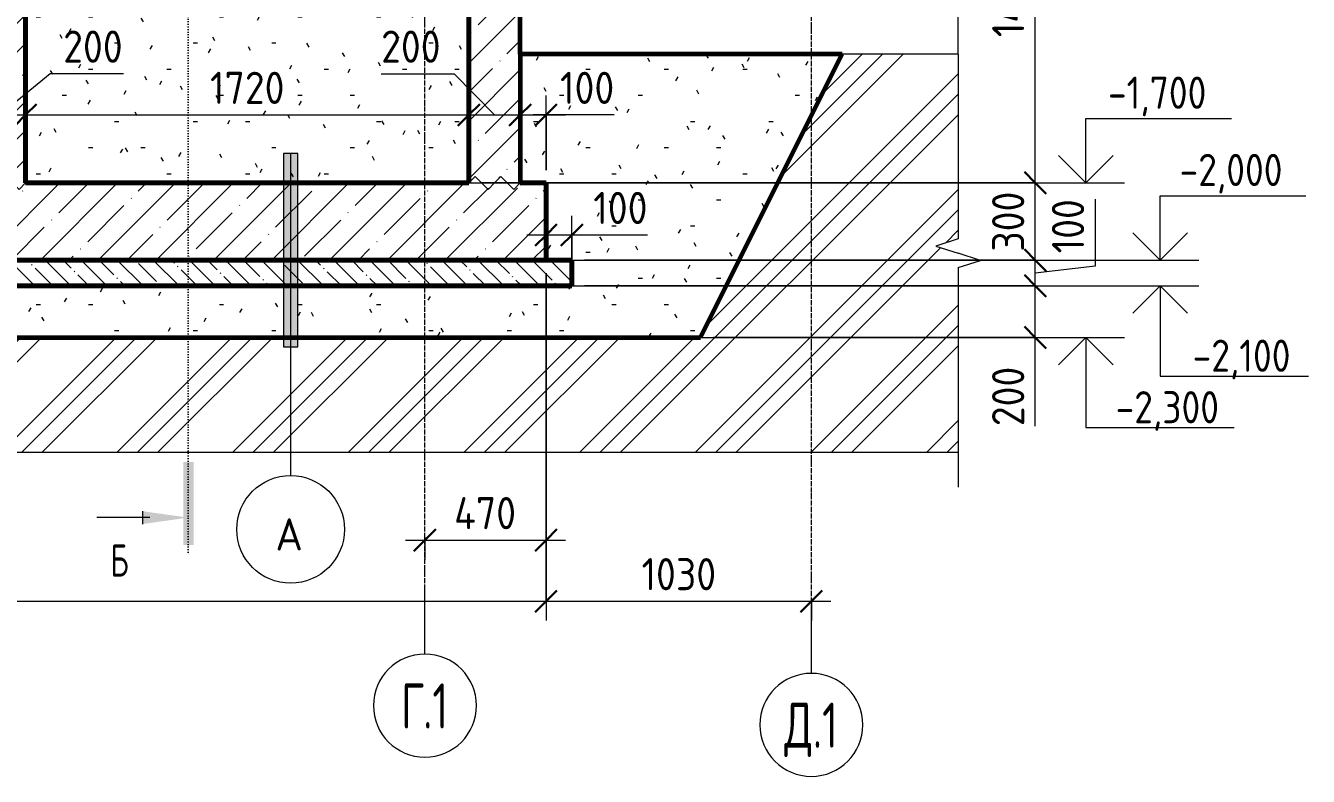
# Model space of a CAD drawing. Header units: millimetres. Extents: x 28039 to 90908, y -4005 to 79300.
# Drawn here: x 63630 to 68609, y -4005 to -1089 of the extents above; entities that cross this region are included whole.
import ezdxf

# ---------------------------------------------------------------- set-up
doc = ezdxf.new("R2010")
doc.units = ezdxf.units.MM
doc.linetypes.add('02 Штрихпунктирная _20 мм_', pattern=[25, 20, -2.5, 0, -2.5])
doc.linetypes.add('04 Пунктир 10мм', pattern=[10, 0, -10])
for name, color, linetype, lineweight in [('AA_Dim', 7, 'Continuous', 9), ('AA_Dim-50', 7, 'Continuous', 9), ('AA_Oformlenie', 7, 'Continuous', 9), ('AA_Razrez', 7, 'Continuous', 9), ('AA_Vinoska', 7, 'Continuous', 9), ('AA_Visotnaya otmetka', 7, 'Continuous', 9), ('AF_Stena', 7, 'Continuous', 9), ('Оси', 7, 'Continuous', 9)]:
    doc.layers.add(name, color=color, linetype=linetype, lineweight=lineweight)
for name, color, linetype, lineweight, true_color in [('AF_Perekritie', 7, 'Continuous', 60, 0x006a35), ('AF_Perekritie_Грунт', 7, 'Continuous', 60, 0x006a35), ('AF_Stena_Опалубка', 7, 'Continuous', 20, 0x0063c6), ('KR_Fundament', 7, 'Continuous', 20, 0x804000)]:
    doc.layers.add(name, color=color, linetype=linetype, lineweight=lineweight, true_color=true_color)
doc.styles.add('GOST Common_1', font='GOST_Common.ttf', dxfattribs={"height": 125})
doc.styles.add('ISOCPEUR', font='isocpeur.TTF', dxfattribs={"width": 0.7, "height": 125})
doc.styles.add('ISOCPEUR_1', font='isocpeur.TTF', dxfattribs={"width": 0.9, "height": 125})
doc.styles.add('ISOCPEUR_2', font='isocpeur.TTF', dxfattribs={"width": 0.85, "height": 125})
doc.styles.add('ISOCPEUR_3', font='isocpeur.TTF', dxfattribs={"width": 0.7, "height": 175})
doc.dimstyles.new('00_Точн_3_знака__прозр_', dxfattribs={"dimscale": 304.8, "dimtxt": 125.344371, "dimasz": 0.278871, "dimexe": 0.246063, "dimexo": 0.164042, "dimgap": 0.016404, "dimtad": 1, "dimdec": 3, "dimrnd": 0.001, "dimdsep": 46, "dimtxsty": 'ISOCPEUR_1', "dimblk1": 'OBLIQUE', "dimblk2": 'OBLIQUE', "dimsah": 1, "dimcen": 0.09, "dimdle": 0.246063, "dimazin": 0, "dimtfac": 1, "dimtdec": 4, "dimtix": 1, "dimtmove": 0, "dimatfit": 3, "dimfxl": 1, "dimtvp": 1, "dimtolj": 1, "dimtzin": 0, "dimlwd": 18, "dimlwe": 18, "dimarcsym": 2})
doc.dimstyles.new('00_Точн_3_знака__прозр__1', dxfattribs={"dimscale": 304.8, "dimtxt": 125.344371, "dimasz": 0.278871, "dimexe": 0.246063, "dimexo": 0.164042, "dimgap": 0.016404, "dimtad": 1, "dimdec": 3, "dimrnd": 0.001, "dimdsep": 46, "dimtxsty": 'ISOCPEUR_1', "dimblk1": 'OBLIQUE', "dimblk2": 'OBLIQUE', "dimsah": 1, "dimcen": 0.09, "dimdle": 0.246063, "dimazin": 0, "dimtfac": 1, "dimtdec": 4, "dimtix": 1, "dimtmove": 1, "dimatfit": 3, "dimfxl": 1, "dimtvp": 1, "dimtolj": 1, "dimtzin": 0, "dimlwd": 18, "dimlwe": 18, "dimarcsym": 2})
pattern_1 = [(45, (63365.58, -750), (-112.253, 112.253), []), (45, (63477.84, -750), (-112.253, 112.253), [198.438, -39.688, 1.676, -38.011])]
pattern_2 = [(0, (63365.58, -750), (406.4, 101.6), [16.764, -288.036, 16.764, -288.036, -1625.6]), (0, (63365.58, -750), (406.4, 101.6), [-609.6, 16.764, -592.836, 16.764, -288.036, -711.2]), (0, (63365.58, -750), (406.4, 101.6), [-1524, 16.764, -186.436, 16.764, -491.236]), (120, (63517.98, -699.2), (-291.1882, 301.1527), [16.764, -288.036, 16.764, -288.036, -1625.6]), (120, (63517.98, -699.2), (-291.1882, 301.1527), [-609.6, 16.764, -592.836, 16.764, -288.036, -711.2]), (120, (63517.98, -699.2), (-291.1882, 301.1527), [-1524, 16.764, -186.436, 16.764, -491.236]), (240, (63568.78, -496), (-115.2118, -402.7527), [16.764, -288.036, 16.764, -288.036, -1625.6]), (240, (63568.78, -496), (-115.2118, -402.7527), [-609.6, 16.764, -592.836, 16.764, -288.036, -711.2]), (240, (63568.78, -496), (-115.2118, -402.7527), [-1524, 16.764, -186.436, 16.764, -491.236])]

# ---------------------------------------------------------------- blocks, each defined once
blk = doc.blocks.new('011_ЛинияОбрыва _ЭлУзла_Линия_ - Тип 1-3711633-А-А Опл')
at = {"layer": 'AA_Oformlenie'}
blk.add_line((-31963.8, -2745.5), (-28060.1, -2745.5), dxfattribs=at)
blk = doc.blocks.new('011_ЛинияОбрыва _ЭлУзла_Линия_ - Тип 1-3689468-А-А Опл')
at = {"layer": 'AA_Oformlenie'}
for p, q in [((-28060.1, -1200), (-28060.1, -1917.7)), ((-28060.1, -2029), (-28060.1, -2745.5))]:
    blk.add_line(p, q, dxfattribs=at)
blk = doc.blocks.new('Последовательность узлов - 3мм масшт50 маскировка-904230-А-А Опл')
at = {"layer": 'AA_Oformlenie'}
for p, q in [((-34280.1, -1700), (-34255.1, -1675)), ((-34205.1, -1725), (-34255.1, -1675)), ((-34180.1, -1700), (-34155.1, -1675)), ((-34105.1, -1725), (-34155.1, -1675)), ((-34180.1, -1700), (-34205.1, -1725)), ((-34080.1, -1700), (-34105.1, -1725))]:
    blk.add_line(p, q, dxfattribs=at)
blk = doc.blocks.new('Разрез - Номер узла_ сзади-394133-А-А Опл')
at = {"layer": 'AA_Razrez'}
for points in [[(-33294.3, -2771.8), (-33334.2, -2771.8), (-33334.2, -3094.6), (-33294.3, -3094.6)], [(-33491.2, -2963.5), (-33491.2, -3013.1), (-33314.5, -2988.3)]]:
    blk.add_hatch(color=256, dxfattribs=at).paths.add_polyline_path(points)
for p, q in [((-33491.2, -3013.1), (-33491.2, -2963.5)), ((-33464.5, -2988.3), (-33669.4, -2988.3))]:
    blk.add_line(p, q, dxfattribs=at)
blk = doc.blocks.new('Высотные отметки - Стрелка вниз высокая-400290-А-А Опл')
at = {"layer": 'AA_Vinoska'}
for p, q in [((-27425.8, -2100), (-27125.8, -2100)), ((-27275.8, -2100), (-27381.9, -2206.1)), ((-27275.8, -2100), (-27275.8, -2450)), ((-27275.8, -2100), (-27169.8, -2206.1)), ((-27275.8, -2450), (-26700.8, -2450))]:
    blk.add_line(p, q, dxfattribs=at)
blk = doc.blocks.new('Высотные отметки - Стрелка вверх-400292-А-А Опл')
at = {"layer": 'AA_Vinoska'}
for p, q in [((-37154, -950), (-37719, -950)), ((-37154, -1200), (-37154, -950)), ((-37154, -1200), (-37260.1, -1093.9)), ((-37154, -1200), (-37048, -1093.9)), ((-37004, -1200), (-37304, -1200))]:
    blk.add_line(p, q, dxfattribs=at)
blk = doc.blocks.new('DIMBLOCK32-А-А Опл')
at = {"layer": 'AA_Dim-50', "color": 30, "lineweight": 30, "true_color": 0xff8000, "transparency": 16777216}
for p, q in [((67549.4, -2100), (67506.9, -2057.5)), ((67549.4, -2100), (67591.9, -2142.5)), ((67549.4, -2300), (67506.9, -2257.5)), ((67549.4, -2300), (67591.9, -2342.5))]:
    blk.add_line(p, q, dxfattribs=at)
at = {"layer": 'AA_Dim-50', "color": 30, "lineweight": 18, "true_color": 0xff8000, "transparency": 16777216}
for p, q in [((65800, -2100), (67624.4, -2100)), ((67549.4, -2100), (65800, -2100)), ((67549.4, -2375), (67549.4, -2100)), ((67549.4, -2360.8), (67549.4, -2200)), ((66300, -2300), (67624.4, -2300)), ((67549.4, -2300), (66300, -2300)), ((67549.4, -2644.9), (67549.4, -2360.8))]:
    blk.add_line(p, q, dxfattribs=at)
at = {"layer": 'AA_Dim-50', "color": 0, "lineweight": 18, "transparency": 16777216, "insert": (67381.5, -2644.9), "char_height": 125, "width": 280.961, "attachment_point": 1, "rotation": 90, "line_spacing_factor": 1.135194, "style": 'ISOCPEUR_1'}
blk.add_mtext('200', dxfattribs=at)
blk = doc.blocks.new('_Oblique')
at = {"color": 0, "linetype": 'ByBlock', "lineweight": -2}
blk.add_line((-0.5, -0.5), (0.5, 0.5), dxfattribs=at)
blk = doc.blocks.new('DIMBLOCK33-А-А Опл')
at = {"layer": 'AA_Dim-50', "color": 30, "lineweight": 18, "true_color": 0xff8000, "transparency": 16777216}
for p, q in [((67781.7, -1763.1), (67781.7, -2023.6)), ((65800, -2000), (67624.4, -2000)), ((67549.4, -2000), (65800, -2000)), ((67549.4, -2100), (67549.4, -2000)), ((67781.7, -2023.6), (67549.4, -2050)), ((65800, -2100), (67624.4, -2100)), ((67549.4, -2100), (65800, -2100))]:
    blk.add_line(p, q, dxfattribs=at)
at = {"layer": 'AA_Dim-50', "color": 30, "lineweight": 30, "true_color": 0xff8000, "transparency": 16777216}
for p, q in [((67549.4, -2000), (67506.9, -1957.5)), ((67549.4, -2000), (67591.9, -2042.5)), ((67549.4, -2100), (67506.9, -2057.5)), ((67549.4, -2100), (67591.9, -2142.5))]:
    blk.add_line(p, q, dxfattribs=at)
at = {"layer": 'AA_Dim-50', "color": 0, "lineweight": 18, "transparency": 16777216, "insert": (67613.9, -1973.6), "char_height": 125, "width": 252.581, "attachment_point": 1, "rotation": 90, "line_spacing_factor": 1.135194, "style": 'ISOCPEUR_1'}
blk.add_mtext('100', dxfattribs=at)
blk = doc.blocks.new('DIMBLOCK34-А-А Опл')
at = {"layer": 'AA_Dim-50', "color": 30, "lineweight": 30, "true_color": 0xff8000, "transparency": 16777216}
for p, q in [((67549.4, -1700), (67506.9, -1657.5)), ((67549.4, -1700), (67591.9, -1742.5)), ((67549.4, -2000), (67506.9, -1957.5)), ((67549.4, -2000), (67591.9, -2042.5))]:
    blk.add_line(p, q, dxfattribs=at)
at = {"layer": 'AA_Dim-50', "color": 30, "lineweight": 18, "true_color": 0xff8000, "transparency": 16777216}
for p, q in [((65400, -1700), (67624.4, -1700)), ((67549.4, -1700), (65400, -1700)), ((67549.4, -2000), (67549.4, -1700)), ((65800, -2000), (67624.4, -2000)), ((67549.4, -2000), (65800, -2000))]:
    blk.add_line(p, q, dxfattribs=at)
at = {"layer": 'AA_Dim-50', "color": 0, "lineweight": 18, "transparency": 16777216, "insert": (67381.5, -1967.1), "char_height": 125, "width": 280.961, "attachment_point": 1, "rotation": 90, "line_spacing_factor": 1.135194, "style": 'ISOCPEUR_1'}
blk.add_mtext('300', dxfattribs=at)
blk = doc.blocks.new('DIMBLOCK35-А-А Опл')
at = {"layer": 'AA_Dim-50', "color": 30, "lineweight": 30, "true_color": 0xff8000, "transparency": 16777216}
for p, q in [((67549.4, -270), (67506.9, -227.5)), ((67549.4, -270), (67591.9, -312.5)), ((67549.4, -1700), (67506.9, -1657.5)), ((67549.4, -1700), (67591.9, -1742.5))]:
    blk.add_line(p, q, dxfattribs=at)
at = {"layer": 'AA_Dim-50', "color": 30, "lineweight": 18, "true_color": 0xff8000, "transparency": 16777216}
for p, q in [((65400, -270), (67624.4, -270)), ((67549.4, -270), (65400, -270)), ((67549.4, -1700), (67549.4, -270)), ((65400, -1700), (67624.4, -1700)), ((67549.4, -1700), (65400, -1700))]:
    blk.add_line(p, q, dxfattribs=at)
at = {"layer": 'AA_Dim-50', "color": 0, "lineweight": 18, "transparency": 16777216, "insert": (67381.5, -1134), "char_height": 125, "width": 357.586, "attachment_point": 1, "rotation": 90, "line_spacing_factor": 1.135194, "style": 'ISOCPEUR_1'}
blk.add_mtext('1430', dxfattribs=at)
blk = doc.blocks.new('DIMBLOCK38-А-А Опл')
at = {"layer": 'AA_Dim-50', "color": 30, "lineweight": 18, "true_color": 0xff8000, "transparency": 16777216}
for p, q in [((60930, -2050), (60930, -3399.9)), ((60930, -3324.9), (60930, -2050)), ((65650, -2050), (65650, -3399.9)), ((65650, -3324.9), (65650, -2050)), ((60930, -3324.9), (65650, -3324.9))]:
    blk.add_line(p, q, dxfattribs=at)
at = {"layer": 'AA_Dim-50', "color": 30, "lineweight": 30, "true_color": 0xff8000, "transparency": 16777216}
for p, q in [((60930, -3324.9), (60972.5, -3282.4)), ((65650, -3324.9), (65692.5, -3282.4)), ((60930, -3324.9), (60887.5, -3367.4)), ((65650, -3324.9), (65607.5, -3367.4))]:
    blk.add_line(p, q, dxfattribs=at)
at = {"layer": 'AA_Dim-50', "color": 0, "lineweight": 18, "transparency": 16777216, "insert": (63129.2, -3157.1), "char_height": 125, "width": 385.966, "attachment_point": 1, "line_spacing_factor": 1.135194, "style": 'ISOCPEUR_1'}
blk.add_mtext('4720', dxfattribs=at)
blk = doc.blocks.new('DIMBLOCK39-А-А Опл')
at = {"layer": 'AA_Dim-50', "color": 30, "lineweight": 18, "true_color": 0xff8000, "transparency": 16777216}
for p, q in [((65650, -2050), (65650, -3399.9)), ((65650, -3324.9), (65650, -2050)), ((65650, -3324.9), (66755, -3324.9)), ((66680, -3314.8), (66680, -3399.9)), ((66680, -3324.9), (66680, -3314.8))]:
    blk.add_line(p, q, dxfattribs=at)
at = {"layer": 'AA_Dim-50', "color": 30, "lineweight": 30, "true_color": 0xff8000, "transparency": 16777216}
for p, q in [((65650, -3324.9), (65692.5, -3282.4)), ((66680, -3324.9), (66722.5, -3282.4)), ((65650, -3324.9), (65607.5, -3367.4)), ((66680, -3324.9), (66637.5, -3367.4))]:
    blk.add_line(p, q, dxfattribs=at)
at = {"layer": 'AA_Dim-50', "color": 0, "lineweight": 18, "transparency": 16777216, "insert": (66020.7, -3157.1), "char_height": 125, "width": 346.234, "attachment_point": 1, "line_spacing_factor": 1.135194, "style": 'ISOCPEUR_1'}
blk.add_mtext('1030', dxfattribs=at)
blk = doc.blocks.new('DIMBLOCK45-А-А Опл')
at = {"layer": 'AA_Dim-50', "color": 30, "lineweight": 18, "true_color": 0xff8000, "transparency": 16777216}
for p, q in [((65650, -1912.6), (65650, -1827.5)), ((65750, -2004.2), (65750, -1827.5)), ((65825, -1902.5), (65575, -1902.5)), ((65650, -1902.5), (65650, -1912.6)), ((65783.5, -1902.5), (65700, -1902.5)), ((65750, -1902.5), (65750, -2004.2)), ((66043.9, -1902.5), (65783.5, -1902.5))]:
    blk.add_line(p, q, dxfattribs=at)
at = {"layer": 'AA_Dim-50', "color": 30, "lineweight": 30, "true_color": 0xff8000, "transparency": 16777216}
for p, q in [((65650, -1902.5), (65692.5, -1860)), ((65750, -1902.5), (65792.5, -1860)), ((65650, -1902.5), (65607.5, -1945)), ((65750, -1902.5), (65707.5, -1945))]:
    blk.add_line(p, q, dxfattribs=at)
at = {"layer": 'AA_Dim-50', "color": 0, "lineweight": 18, "transparency": 16777216, "insert": (65833.5, -1734.7), "char_height": 125, "width": 252.581, "attachment_point": 1, "line_spacing_factor": 1.135194, "style": 'ISOCPEUR_1'}
blk.add_mtext('100', dxfattribs=at)
blk = doc.blocks.new('DIMBLOCK53-А-А Опл')
at = {"layer": 'AA_Dim-50', "color": 30, "lineweight": 18, "true_color": 0xff8000, "transparency": 16777216}
for p, q in [((63725.6, -1276.1), (63530, -1436.1)), ((64009.8, -1276.1), (63725.6, -1276.1)), ((63430, -1426), (63430, -1511.1)), ((63430, -1436.1), (63430, -1426)), ((63430, -1436.1), (63630, -1436.1)), ((63630, -1426), (63630, -1511.1)), ((63630, -1436.1), (63630, -1426))]:
    blk.add_line(p, q, dxfattribs=at)
at = {"layer": 'AA_Dim-50', "color": 30, "lineweight": 30, "true_color": 0xff8000, "transparency": 16777216}
for p, q in [((63430, -1436.1), (63472.5, -1393.6)), ((63630, -1436.1), (63672.5, -1393.6)), ((63430, -1436.1), (63387.5, -1478.6)), ((63630, -1436.1), (63587.5, -1478.6))]:
    blk.add_line(p, q, dxfattribs=at)
at = {"layer": 'AA_Dim-50', "color": 0, "lineweight": 18, "transparency": 16777216, "insert": (63775.6, -1108.2), "char_height": 125, "width": 280.961, "attachment_point": 1, "line_spacing_factor": 1.135194, "style": 'ISOCPEUR_1'}
blk.add_mtext('200', dxfattribs=at)
blk = doc.blocks.new('DIMBLOCK54-А-А Опл')
at = {"layer": 'AA_Dim-50', "color": 30, "lineweight": 30, "true_color": 0xff8000, "transparency": 16777216}
for p, q in [((63630, -1436.1), (63672.5, -1393.6)), ((65350, -1436.1), (65392.5, -1393.6)), ((63630, -1436.1), (63587.5, -1478.6)), ((65350, -1436.1), (65307.5, -1478.6))]:
    blk.add_line(p, q, dxfattribs=at)
at = {"layer": 'AA_Dim-50', "color": 30, "lineweight": 18, "true_color": 0xff8000, "transparency": 16777216}
for p, q in [((63630, -1426), (63630, -1511.1)), ((63630, -1436.1), (63630, -1426)), ((63630, -1436.1), (65350, -1436.1)), ((65350, -1426), (65350, -1511.1)), ((65350, -1436.1), (65350, -1426))]:
    blk.add_line(p, q, dxfattribs=at)
at = {"layer": 'AA_Dim-50', "color": 0, "lineweight": 18, "transparency": 16777216, "insert": (64345.7, -1268.3), "char_height": 125, "width": 346.234, "attachment_point": 1, "line_spacing_factor": 1.135194, "style": 'ISOCPEUR_1'}
blk.add_mtext('1720', dxfattribs=at)
blk = doc.blocks.new('DIMBLOCK55-А-А Опл')
at = {"layer": 'AA_Dim-50', "color": 30, "lineweight": 18, "true_color": 0xff8000, "transparency": 16777216}
for p, q in [((65009.7, -1276.1), (65293.9, -1276.1)), ((65293.9, -1276.1), (65450, -1436.1)), ((65350, -1426), (65350, -1511.1)), ((65350, -1436.1), (65350, -1426)), ((65350, -1436.1), (65550, -1436.1)), ((65550, -1426), (65550, -1511.1)), ((65550, -1436.1), (65550, -1426))]:
    blk.add_line(p, q, dxfattribs=at)
at = {"layer": 'AA_Dim-50', "color": 30, "lineweight": 30, "true_color": 0xff8000, "transparency": 16777216}
for p, q in [((65350, -1436.1), (65392.5, -1393.6)), ((65550, -1436.1), (65592.5, -1393.6)), ((65350, -1436.1), (65307.5, -1478.6)), ((65550, -1436.1), (65507.5, -1478.6))]:
    blk.add_line(p, q, dxfattribs=at)
at = {"layer": 'AA_Dim-50', "color": 0, "lineweight": 18, "transparency": 16777216, "insert": (65009.7, -1108.2), "char_height": 125, "width": 280.961, "attachment_point": 1, "line_spacing_factor": 1.135194, "style": 'ISOCPEUR_1'}
blk.add_mtext('200', dxfattribs=at)
blk = doc.blocks.new('DIMBLOCK56-А-А Опл')
at = {"layer": 'AA_Dim-50', "color": 30, "lineweight": 30, "true_color": 0xff8000, "transparency": 16777216}
for p, q in [((65550, -1436.1), (65592.5, -1393.6)), ((65650, -1436.1), (65692.5, -1393.6)), ((65550, -1436.1), (65507.5, -1478.6)), ((65650, -1436.1), (65607.5, -1478.6))]:
    blk.add_line(p, q, dxfattribs=at)
at = {"layer": 'AA_Dim-50', "color": 30, "lineweight": 18, "true_color": 0xff8000, "transparency": 16777216}
for p, q in [((65650, -1650), (65650, -1361.1)), ((65550, -1426), (65550, -1511.1)), ((65550, -1436.1), (65550, -1426)), ((65550, -1436.1), (65725, -1436.1)), ((65654.4, -1436.1), (65600, -1436.1)), ((65650, -1436.1), (65650, -1650)), ((65914.9, -1436.1), (65654.4, -1436.1))]:
    blk.add_line(p, q, dxfattribs=at)
at = {"layer": 'AA_Dim-50', "color": 0, "lineweight": 18, "transparency": 16777216, "insert": (65704.4, -1268.3), "char_height": 125, "width": 252.581, "attachment_point": 1, "line_spacing_factor": 1.135194, "style": 'ISOCPEUR_1'}
blk.add_mtext('100', dxfattribs=at)
blk = doc.blocks.new('010_Флажок только номер _ТиповАннот_ - Узел А-3858033-А-А Опл')
at = {"layer": 'AA_Vinoska'}
blk.add_hatch(color=256, dxfattribs=at).paths.add_polyline_path([(-30679.1, -2336.4), (-30679.1, -1586.4), (-30624.1, -1586.4), (-30624.1, -2336.4)])
for p, q in [((-30624.1, -1586.4), (-30679.1, -1586.4)), ((-30679.1, -1586.4), (-30679.1, -2336.4)), ((-30651.6, -1586.4), (-30651.6, -2836.4)), ((-30624.1, -2336.4), (-30624.1, -1586.4)), ((-30679.1, -2336.4), (-30624.1, -2336.4))]:
    blk.add_line(p, q, dxfattribs=at)
blk.add_circle((-30651.6, -3045.5), 209.1, dxfattribs=at)
blk = doc.blocks.new('Ось сетки - d_4мм-2765513-А-А Опл')
at = {"layer": 'Оси', "color": 12, "true_color": 0xc80000}
for start, end in [(0, 180), (0, 180), (180, 360), (180, 360)]:
    blk.add_arc((-34630.1, -3730), 200, start, end, dxfattribs=at)
blk = doc.blocks.new('DIMBLOCK61-А-А Опл')
at = {"layer": 'AA_Dim-50', "color": 30, "lineweight": 18, "true_color": 0xff8000, "transparency": 16777216}
for p, q in [((65650, -2050), (65650, -3162.8)), ((65650, -3087.8), (65650, -2050)), ((65180, -3077.7), (65180, -3162.8)), ((65180, -3087.8), (65180, -3077.7)), ((65105, -3087.8), (65725, -3087.8))]:
    blk.add_line(p, q, dxfattribs=at)
at = {"layer": 'AA_Dim-50', "color": 30, "lineweight": 30, "true_color": 0xff8000, "transparency": 16777216}
for p, q in [((65180, -3087.8), (65222.5, -3045.3)), ((65650, -3087.8), (65692.5, -3045.3)), ((65180, -3087.8), (65137.5, -3130.3)), ((65650, -3087.8), (65607.5, -3130.3))]:
    blk.add_line(p, q, dxfattribs=at)
at = {"layer": 'AA_Dim-50', "color": 0, "lineweight": 18, "transparency": 16777216, "insert": (65293.2, -2920), "char_height": 125, "width": 292.313, "attachment_point": 1, "line_spacing_factor": 1.135194, "style": 'ISOCPEUR_1'}
blk.add_mtext('470', dxfattribs=at)

msp = doc.modelspace()

# ---------------------------------------------------------------- hatches: boundary and pattern name
at = {"layer": 'AF_Perekritie', "lineweight": 9}
h = msp.add_hatch(dxfattribs=at)
h.set_pattern_fill('FP_5', style=0, pattern_type=2)
h.set_pattern_definition([(45, (63365.6, -750), (-224.506, 224.506), []), (45, (63444.96, -750), (0, 449.013), []), (45, (63286.2, -750), (0, 449.013), [])])
h.paths.add_polyline_path([(58859.6376, -2881.4931), (58980.007, -2881.4931), (58980.007, -2795.4713), (58859.6376, -2795.4713)])
h.paths.add_polyline_path([(59069.2597, -2745.4713), (63235.007, -2745.4713), (63262.507, -2658.8688), (63290.007, -2745.4713), (63290.007, -2706.2186), (63346.3157, -2706.2186), (63346.3157, -2745.4713), (67250.007, -2745.4713), (67250.007, -2029.0443), (67210.7543, -2029.0443), (67210.7543, -1972.7357), (67250.007, -1972.7357), (67163.4045, -1945.2357), (67250.007, -1917.7357), (67250.007, -1200), (66800.007, -1200), (66250.007, -2300), (60330.007, -2300), (59780.007, -1200), (59030.007, -1200), (59030.007, -1917.7357), (59116.6095, -1945.2357), (59030.007, -1972.7357), (59069.2597, -1972.7357), (59069.2597, -2029.0443), (59030.007, -2029.0443), (59030.007, -2745.4713)])
h = msp.add_hatch(dxfattribs=at)
h.set_pattern_fill('FP_4', style=0, pattern_type=2)
h.set_pattern_definition(pattern_1)
h.paths.add_polyline_path([(65361.2098, -2000), (65650.007, -2000), (65650.007, -1700), (65550.007, -1700), (65550.007, -1720), (65350.007, -1720), (65350.007, -1700), (63630.007, -1700), (63630.007, -1720), (63430.007, -1720), (63430.007, -1700), (61230.007, -1700), (61230.007, -1720), (61030.007, -1720), (61030.007, -1700), (60930.007, -1700), (60930.007, -2000), (65350.007, -2000)])
h = msp.add_hatch(dxfattribs=at)
h.set_pattern_fill('FP_6', style=0, pattern_type=2)
h.set_pattern_definition([(135, (63365.58, -750), (-70.0036, -70.0036), [99, -16.5, 3.3, -16.5]), (135, (63365.58, -680.04), (-70.0036, -70.0036), [])])
h.paths.add_polyline_path([(63194.0191, -2100), (65750.007, -2100), (65750.007, -2000), (60830.007, -2000), (60830.007, -2100), (61026.8284, -2100)])
at = {"layer": 'AF_Stena'}
h = msp.add_hatch(dxfattribs=at)
h.set_pattern_fill('FP_4', color=256, style=0, pattern_type=2)
h.set_pattern_definition(pattern_1)
h.paths.add_polyline_path([(63630.007, -1680), (63630.007, -290), (63430.007, -290), (63430.007, -1680), (63530.007, -1680)])
h = msp.add_hatch(dxfattribs=at)
h.set_pattern_fill('FP_4', color=256, style=0, pattern_type=2)
h.set_pattern_definition(pattern_1)
h.paths.add_polyline_path([(65361.2098, -1680), (65550.007, -1680), (65550.007, -290), (65350.007, -290), (65350.007, -1680), (65358.007, -1680)])
at = {"layer": 'KR_Fundament', "lineweight": 9}
h = msp.add_hatch(dxfattribs=at)
h.set_pattern_fill('FP_7', style=0, pattern_type=2)
h.set_pattern_definition(pattern_2)
h.paths.add_polyline_path([(63430.007, -1700), (63430.007, -320), (63389.024, -320), (61230.007, -1399.5085), (61230.007, -1700), (63194.0191, -1700)])
h.paths.add_polyline_path([(63630.007, -1700), (65350.007, -1700), (65350.007, -320), (63630.007, -320), (63630.007, -1680)])
h = msp.add_hatch(dxfattribs=at)
h.set_pattern_fill('FP_7', style=0, pattern_type=2)
h.set_pattern_definition(pattern_2)
h.paths.add_polyline_path([(60330.007, -2300), (66250.007, -2300), (66800.007, -1200), (65550.007, -1200), (65550.007, -1700), (65650.007, -1700), (65650.007, -2000), (65750.007, -2000), (65750.007, -2100), (60830.007, -2100), (60830.007, -2000), (60930.007, -2000), (60930.007, -1700), (61030.007, -1700), (61030.007, -1200), (59780.007, -1200)])

# ---------------------------------------------------------------- linework, layer by layer
at = {"layer": 'AA_Razrez', "color": 7, "linetype": '04 Пунктир 10мм', "true_color": 0xffffff}
msp.add_line((64261.4946, 1077.709), (64261.4946, -3149.9748), dxfattribs=at)
at = {"layer": 'AA_Vinoska'}
for p, q in [((67250.007, -1200), (67250.007, -1050)), ((67250.007, -1917.7357), (67163.4045, -1945.2357)), ((67163.4045, -1945.2357), (67250.007, -1972.7357)), ((67336.6571, -2000.89), (67250.007, -1972.7357)), ((67250.007, -2029.0443), (67336.6571, -2000.89)), ((67250.007, -2745.4713), (67250.007, -2881.4931))]:
    msp.add_line(p, q, dxfattribs=at)
at = {"layer": 'AA_Visotnaya otmetka', "color": 92, "true_color": 0x00cc00}
for p, q in [((65112.1198, -1700), (67589.226, -1700)), ((67589.226, -1700), (67745.8247, -1700)), ((65505.7598, -2000), (67764.9896, -2000)), ((67764.9896, -2000), (68034.245, -2000))]:
    msp.add_line(p, q, dxfattribs=at)
at = {"layer": 'AA_Visotnaya otmetka'}
for p, q in [((64545.4479, -2100), (65632.8318, -2100)), ((65632.8318, -2100), (68034.245, -2100)), ((65940.1987, -2300), (67334.4489, -2300)), ((67334.4489, -2300), (67745.8247, -2300))]:
    msp.add_line(p, q, dxfattribs=at)
at = {"layer": 'AF_Perekritie_Грунт', "lineweight": 20}
for p, q in [((66800.007, -1200), (66250.007, -2300)), ((67250.007, -1200), (66800.007, -1200)), ((66250.007, -2300), (60330.007, -2300))]:
    msp.add_line(p, q, dxfattribs=at)
at = {"layer": 'AF_Stena_Опалубка', "lineweight": 60}
for p, q in [((63630.007, -1700), (63630.007, -270)), ((65350.007, -270), (65350.007, -1700)), ((65550.007, -1200), (65550.007, -270))]:
    msp.add_line(p, q, dxfattribs=at)
at = {"layer": 'AF_Stena_Опалубка'}
msp.add_line((65550.007, -1700), (65550.007, -1200), dxfattribs=at)
at = {"layer": 'KR_Fundament', "lineweight": 60}
for p, q in [((63630.007, -320), (63630.007, -1700)), ((65350.007, -1700), (65350.007, -320)), ((66800.007, -1200), (65550.007, -1200)), ((65550.007, -1200), (65550.007, -1700)), ((66250.007, -2300), (66800.007, -1200)), ((65350.007, -1700), (63630.007, -1700)), ((63630.007, -1700), (65350.007, -1700)), ((65650.007, -1700), (65550.007, -1700)), ((65550.007, -1700), (65650.007, -1700)), ((65650.007, -2000), (65650.007, -1700)), ((65650.007, -1700), (65650.007, -2000)), ((65750.007, -2000), (60830.007, -2000)), ((60930.007, -2000), (65650.007, -2000)), ((65650.007, -2000), (65750.007, -2000)), ((65750.007, -2100), (65750.007, -2000)), ((65750.007, -2000), (65750.007, -2100)), ((60830.007, -2100), (65750.007, -2100)), ((65750.007, -2100), (60830.007, -2100)), ((60330.007, -2300), (66250.007, -2300))]:
    msp.add_line(p, q, dxfattribs=at)
at = {"layer": 'Оси', "linetype": '02 Штрихпунктирная _20 мм_'}
for p, q in [((65180.007, -3279.9886), (65180.007, 274.1928)), ((66680.007, -3354.8), (66680.007, 274.1928))]:
    msp.add_line(p, q, dxfattribs=at)
at = {"layer": 'Оси'}
for p, q in [((65180.007, -3529.9886), (65180.007, -3279.9886)), ((66680.007, -3604.8), (66680.007, -3354.8))]:
    msp.add_line(p, q, dxfattribs=at)

# ---------------------------------------------------------------- block references
at = {"layer": 'AA_Oformlenie'}
for name, p in [('011_ЛинияОбрыва _ЭлУзла_Линия_ - Тип 1-3689468-А-А Опл', (95310.0686, 0)), ('Последовательность узлов - 3мм масшт50 маскировка-904230-А-А Опл', (97710.0686, 0)), ('Последовательность узлов - 3мм масшт50 маскировка-904230-А-А Опл', (99630.0686, 0)), ('011_ЛинияОбрыва _ЭлУзла_Линия_ - Тип 1-3711633-А-А Опл', (95310.0686, 0))]:
    msp.add_blockref(name, p, dxfattribs=at)
at = {"layer": 'AA_Razrez'}
msp.add_blockref('Разрез - Номер узла_ сзади-394133-А-А Опл', (97576.0345, -11.666), dxfattribs=at)
at = {"layer": 'AA_Vinoska'}
for name in ['010_Флажок только номер _ТиповАннот_ - Узел А-3858033-А-А Опл', 'Высотные отметки - Стрелка вниз высокая-400290-А-А Опл']:
    msp.add_blockref(name, (95310.0686, 0), dxfattribs=at)
at = {"layer": 'AA_Visotnaya otmetka', "extrusion": (0, 0, -1)}
for p in [(-30591.7895, -500), (-30880.2098, -800)]:
    msp.add_blockref('Высотные отметки - Стрелка вверх-400292-А-А Опл', p, dxfattribs=at)
at = {"layer": 'AA_Visotnaya otmetka'}
msp.add_blockref('Высотные отметки - Стрелка вниз высокая-400290-А-А Опл', (95021.6483, -200), dxfattribs=at)
at = {"layer": 'Оси', "color": 12, "true_color": 0xc80000}
for p in [(99810.0686, 0), (101310.0686, -74.8114)]:
    msp.add_blockref('Ось сетки - d_4мм-2765513-А-А Опл', p, dxfattribs=at)

# ---------------------------------------------------------------- texts
at = {"layer": 'AA_Razrez', "insert": (63958.5381, -3103.7367), "char_height": 125, "width": 84.177187, "attachment_point": 1, "style": 'ISOCPEUR'}
msp.add_mtext('\\fISOCPEUR|b0|i0|c204|p34|;\\W.7;Б', dxfattribs=at)
at = {"layer": 'AA_Vinoska', "insert": (64599.233, -3002.617), "char_height": 125, "width": 136.286875, "attachment_point": 1, "style": 'GOST Common_1'}
msp.add_mtext('\\fGOST Common|b0|i0|c204|p34|;А', dxfattribs=at)
at = {"layer": 'AA_Visotnaya otmetka', "color": 92, "true_color": 0x00cc00, "char_height": 125, "attachment_point": 1, "line_spacing_factor": 1.135194, "style": 'ISOCPEUR_2'}
for s, insert, width in [('-1,700', (67831.5624, -1287.1602), 454.22946), ('-2,000', (68109.3289, -1587.1602), 479.798668)]:
    msp.add_mtext(s, dxfattribs=dict(at, insert=insert, width=width))
at = {"layer": 'AA_Visotnaya otmetka', "char_height": 125, "attachment_point": 1, "line_spacing_factor": 1.135194, "style": 'ISOCPEUR_2'}
for s, insert, width in [('-2,100', (68159.9827, -2308.659), 454.22946), ('-2,300', (67860.9086, -2508.659), 479.798668)]:
    msp.add_mtext(s, dxfattribs=dict(at, insert=insert, width=width))
at = {"layer": 'Оси', "char_height": 175, "attachment_point": 1, "style": 'ISOCPEUR_3'}
for s, insert, width in [('\\fISOCPEUR|b0|i0|c204|p34|;\\W.7;Г', (65087.3667, -3643.7583), 103.818531), ('.1', (65173.0255, -3643.7583), 120.653969), ('\\fISOCPEUR|b0|i0|c204|p34|;\\W.7;Д', (66574.5917, -3718.5698), 134.6835), ('.1', (66685.7167, -3718.5698), 120.653969)]:
    msp.add_mtext(s, dxfattribs=dict(at, insert=insert, width=width))

# ---------------------------------------------------------------- dimensions: what is measured, and where the dimension line sits
at = {"layer": 'AA_Dim', "color": 30, "lineweight": 18, "true_color": 0xff8000}
for base, p1, p2, override, picture, middle in [((67549.3656, -270), (65350.007, -1700), (65350.007, -270), {"dimpost": '<>', "dimfxl": 1430}, 'DIMBLOCK35-А-А Опл', (67481.8656, -985)), ((67549.3656, -1700), (65750.007, -2000), (65350.007, -1700), {"dimpost": '<>', "dimfxl": 500}, 'DIMBLOCK34-А-А Опл', (67481.8656, -1850))]:
    dim = msp.add_linear_dim(base=base, p1=p1, p2=p2, angle=90, dimstyle='00_Точн_3_знака__прозр_', override=override, dxfattribs=at)
    dim.commit()
    dim.dimension.update_dxf_attribs({"geometry": picture, "text_midpoint": middle})
for base, p1, p2, override, picture, middle in [((63630.007, -1436.1189), (63430.007, -1376.0148), (63630.007, -1376.0148), {"dimpost": '<>', "dimfxl": 200}, 'DIMBLOCK53-А-А Опл', (63916.0983, -1191.5606)), ((65550.007, -1436.1189), (65350.007, -1376.0148), (65550.007, -1376.0148), {"dimpost": '<>', "dimfxl": 200}, 'DIMBLOCK55-А-А Опл', (65150.2123, -1191.5606)), ((65650.007, -1436.1189), (65550.007, -1376.0148), (65650.007, -1700), {"dimpost": '<>', "dimfxl": 339.066952}, 'DIMBLOCK56-А-А Опл', (65830.7144, -1351.6124)), ((65650.007, -1902.5022), (65750.007, -2054.182), (65650.007, -1962.6063), {"dimpost": '<>', "dimfxl": 135.595344}, 'DIMBLOCK45-А-А Опл', (65959.752, -1817.9958))]:
    dim = msp.add_linear_dim(base=base, p1=p1, p2=p2, dimstyle='00_Точн_3_знака__прозр__1', override=override, dxfattribs=at)
    dim.commit()
    dim.dimension.update_dxf_attribs({"geometry": picture, "text_midpoint": middle, "dimtype": 160})
for base, p1, p2, override, picture, middle in [((65350.007, -1436.1189), (63630.007, -1376.0148), (65350.007, -1376.0148), {"dimpost": '<>', "dimfxl": 1720}, 'DIMBLOCK54-А-А Опл', (64490.007, -1368.6189)), ((65650.007, -3324.9128), (60930.007, -2000), (65650.007, -2000), {"dimpost": '<>', "dimfxl": 4720}, 'DIMBLOCK38-А-А Опл', (63290.007, -3257.4128)), ((65650.007, -3087.8385), (65180.007, -3027.7344), (65650.007, -2000), {"dimpost": '<>', "dimfxl": 1130.105333}, 'DIMBLOCK61-А-А Опл', (65415.007, -3020.3385)), ((66680.007, -3324.9128), (65650.007, -2000), (66680.007, -3264.8088), {"dimpost": '<>', "dimfxl": 1631.147199}, 'DIMBLOCK39-А-А Опл', (66165.007, -3257.4128))]:
    dim = msp.add_linear_dim(base=base, p1=p1, p2=p2, dimstyle='00_Точн_3_знака__прозр_', override=override, dxfattribs=at)
    dim.commit()
    dim.dimension.update_dxf_attribs({"geometry": picture, "text_midpoint": middle})
for base, p1, p2, override, picture, middle in [((67549.3656, -2000), (65750.007, -2100), (65750.007, -2000), {"dimpost": '<>', "dimfxl": 100}, 'DIMBLOCK33-А-А Опл', (67697.2324, -1847.321)), ((67549.3656, -2100), (66250.007, -2300), (65750.007, -2100), {"dimpost": '<>', "dimfxl": 538.516481}, 'DIMBLOCK32-А-А Опл', (67464.8591, -2504.4545))]:
    dim = msp.add_linear_dim(base=base, p1=p1, p2=p2, angle=90, dimstyle='00_Точн_3_знака__прозр__1', override=override, dxfattribs=at)
    dim.commit()
    dim.dimension.update_dxf_attribs({"geometry": picture, "text_midpoint": middle, "dimtype": 160, "text_rotation": 90})

doc.saveas('drawing.dxf')
